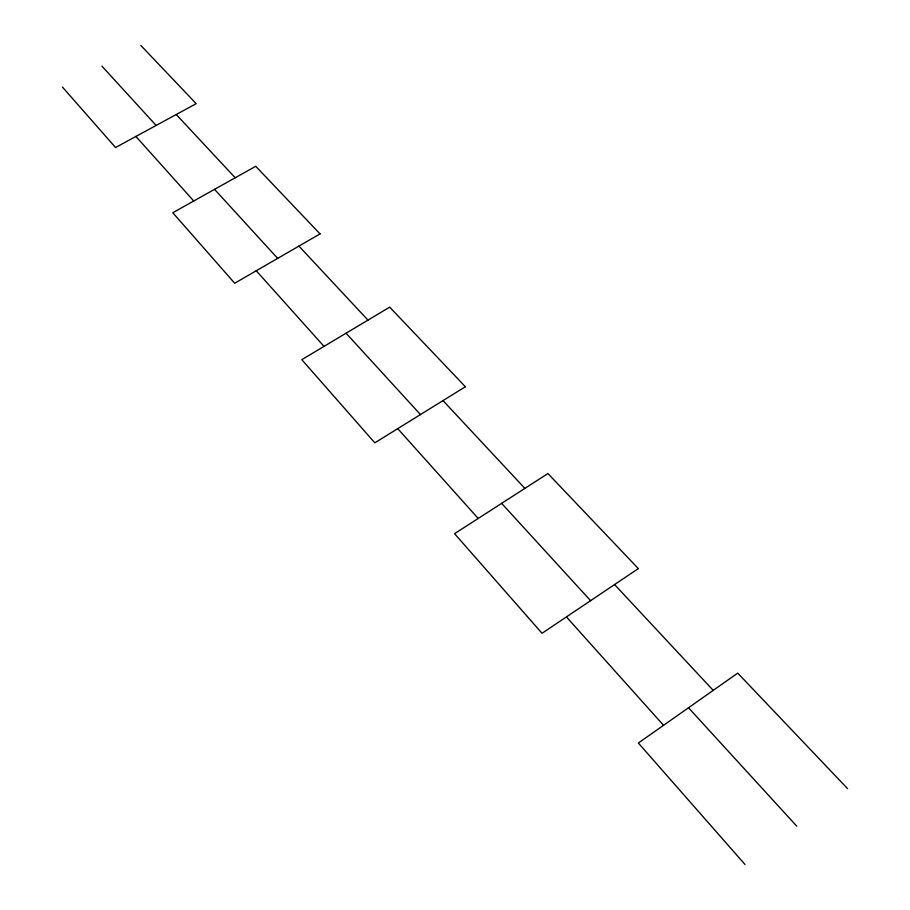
<?xml version="1.0" encoding="UTF-8"?>
<svg xmlns="http://www.w3.org/2000/svg" width="910" height="910" viewBox="0 0 910 910"><rect width="100%" height="100%" fill="white"/><g stroke="black" fill="none" stroke-linecap="round" stroke-linejoin="round"><path stroke-width="1.36" d="M140.879 45.5L196.185 103.66L115.547 147.522L62.426 87.03M847.574 788.629L737.737 673.127L638.365 743.026L745.017 864.5M176.233 114.512L235.212 177.768M298.935 246.098L367.97 320.127M443.011 400.593L524.877 488.397M614.568 584.561L713.224 690.371M101.909 66.123L156.133 125.444M214.555 189.348L277.675 258.383M346.073 333.208L420.454 414.562M501.637 503.366L590.59 600.668M688.506 707.764L796.785 826.2M135.909 136.443L193.75 200.996M256.256 270.759L324.017 346.38M397.727 428.644L478.205 518.461M566.418 616.912L663.549 725.315M638.331 568.602L542.03 633.292L454.568 533.681L547.934 473.541L638.331 568.602M465.385 386.739L374.818 442.84L301.79 359.666L389.685 307.148L465.385 386.739M320.036 233.904L234.689 283.226L172.798 212.735L255.733 166.28L320.036 233.904"/></g></svg>
